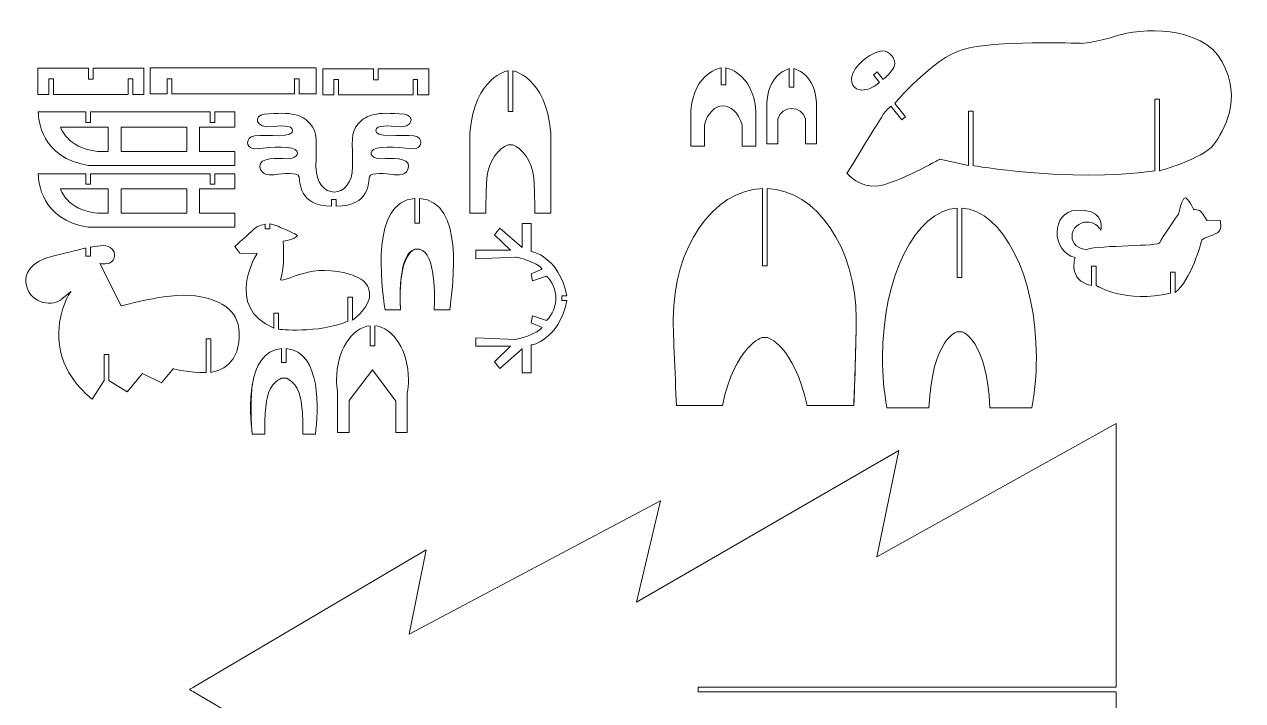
# Model space of a CAD drawing. Header units: centimetres. Extents: x -2.5 to 8.3, y -9.8 to 2.1.
# Drawn here: x -2.48 to 8.25, y -3.89 to 2.06 of the extents above; entities that cross this region are included whole.
import ezdxf

# ---------------------------------------------------------------- set-up
doc = ezdxf.new("R2010")
doc.units = ezdxf.units.CM
doc.header["$MEASUREMENT"] = 0
doc.layers.add('layer 1', color=7, linetype='Continuous')

msp = doc.modelspace()

# ---------------------------------------------------------------- linework, layer by layer
at = {"layer": 'layer 1', "lineweight": 20}
for points, knots in [([(5.8371, 0.81545), (5.8371, 0.81545), (5.8371, 1.29403), (5.8371, 1.29403), (5.8371, 1.29403), (5.8371, 1.29403), (5.87812, 1.29403), (5.87812, 1.29403), (5.87812, 1.29403), (5.87812, 1.29403), (5.87812, 0.81545), (5.87812, 0.81545), (5.87812, 0.81545), (5.87812, 0.81545), (6.68571, 0.66393), (7.47844, 0.76841), (7.47844, 0.76841), (7.47844, 0.76841), (7.47844, 1.39899), (7.47844, 1.39899), (7.47844, 1.39899), (7.47844, 1.39899), (7.51946, 1.39899), (7.51946, 1.39899), (7.51946, 1.39899), (7.51946, 1.39899), (7.51946, 0.76841), (7.51946, 0.76841), (7.51946, 0.76841), (7.51946, 0.76841), (7.90074, 0.87553), (7.99335, 0.99724), (7.99335, 0.99724), (8.08596, 1.11895), (8.25002, 1.39811), (8.0701, 1.72751), (8.0701, 1.72751), (7.89018, 2.05691), (7.3372, 2.0212), (7.14405, 1.9577), (7.14405, 1.9577), (6.9509, 1.8942), (6.8398, 1.88889), (6.81863, 1.89022), (6.81863, 1.89022), (6.79746, 1.89155), (6.06057, 1.91669), (5.79069, 1.83731), (5.79069, 1.83731), (5.52081, 1.75793), (5.18882, 1.36377), (5.18668, 1.36126), (5.18668, 1.36126), (5.18668, 1.36126), (5.28108, 1.24314), (5.28108, 1.24314), (5.28108, 1.24314), (5.28108, 1.24314), (5.24904, 1.21753), (5.24904, 1.21753), (5.24904, 1.21753), (5.24904, 1.21753), (5.15329, 1.33733), (5.15329, 1.33733), (5.15329, 1.33733), (5.15329, 1.33733), (5.10011, 1.28963), (5.08688, 1.26714), (5.08688, 1.26714), (5.07365, 1.24465), (4.76673, 0.74724), (4.76673, 0.74724), (4.76673, 0.74724), (4.76673, 0.74724), (4.88052, 0.60965), (5.04588, 0.63611), (5.04588, 0.63611), (5.21124, 0.66257), (5.58431, 0.87027), (5.58431, 0.87027), (5.58431, 0.87027), (5.58431, 0.87027), (5.8371, 0.81545), (5.8371, 0.81545)], [0, 0, 0, 0, 0.04545455, 0.04545455, 0.04545455, 0.04545455, 0.09090909, 0.09090909, 0.09090909, 0.09090909, 0.13636364, 0.13636364, 0.13636364, 0.13636364, 0.18181818, 0.18181818, 0.18181818, 0.18181818, 0.22727273, 0.22727273, 0.22727273, 0.22727273, 0.27272727, 0.27272727, 0.27272727, 0.27272727, 0.31818182, 0.31818182, 0.31818182, 0.31818182, 0.36363636, 0.36363636, 0.36363636, 0.36363636, 0.40909091, 0.40909091, 0.40909091, 0.40909091, 0.45454545, 0.45454545, 0.45454545, 0.45454545, 0.5, 0.5, 0.5, 0.5, 0.54545455, 0.54545455, 0.54545455, 0.54545455, 0.59090909, 0.59090909, 0.59090909, 0.59090909, 0.63636364, 0.63636364, 0.63636364, 0.63636364, 0.68181818, 0.68181818, 0.68181818, 0.68181818, 0.72727273, 0.72727273, 0.72727273, 0.72727273, 0.77272727, 0.77272727, 0.77272727, 0.77272727, 0.81818182, 0.81818182, 0.81818182, 0.81818182, 0.86363636, 0.86363636, 0.86363636, 0.86363636, 0.90909091, 0.90909091, 0.90909091, 0.90909091, 1, 1, 1, 1]), ([(5.05196, 1.54652), (5.05196, 1.54652), (5.00055, 1.61251), (5.00055, 1.61251), (5.00055, 1.61251), (5.01933, 1.62752), (5.02873, 1.63524), (5.03244, 1.63831), (5.03244, 1.63831), (5.03244, 1.63831), (5.084, 1.57213), (5.084, 1.57213), (5.084, 1.57213), (5.084, 1.57213), (5.14705, 1.623), (5.17791, 1.67647), (5.17791, 1.67647), (5.20877, 1.72994), (5.15861, 1.80931), (5.10239, 1.82144), (5.10239, 1.82144), (5.0057, 1.8423), (4.80906, 1.68673), (4.80693, 1.5789), (4.80693, 1.5789), (4.80511, 1.48676), (4.88079, 1.46866), (4.94253, 1.48409), (4.94253, 1.48409), (5.00427, 1.49952), (5.05196, 1.54652), (5.05196, 1.54652)], [0, 0, 0, 0, 0.11111111, 0.11111111, 0.11111111, 0.11111111, 0.22222222, 0.22222222, 0.22222222, 0.22222222, 0.33333333, 0.33333333, 0.33333333, 0.33333333, 0.44444444, 0.44444444, 0.44444444, 0.44444444, 0.55555556, 0.55555556, 0.55555556, 0.55555556, 0.66666667, 0.66666667, 0.66666667, 0.66666667, 0.77777778, 0.77777778, 0.77777778, 0.77777778, 1, 1, 1, 1]), ([(1.82374, 1.29168), (1.82374, 1.29168), (1.78272, 1.29168), (1.78272, 1.29168), (1.78272, 1.29168), (1.78272, 1.29168), (1.78272, 1.64884), (1.78272, 1.64884), (1.78272, 1.64884), (1.78272, 1.64884), (1.49022, 1.60253), (1.44604, 1.10247), (1.44604, 1.10247), (1.44604, 1.10247), (1.44604, 0.39671), (1.44604, 0.39671), (1.44604, 0.39671), (1.44604, 0.39671), (1.58773, 0.39671), (1.58773, 0.39671), (1.58773, 0.39671), (1.58773, 0.39671), (1.58628, 0.55406), (1.5975, 0.7048), (1.5975, 0.7048), (1.60872, 0.85554), (1.70465, 0.97153), (1.78272, 0.99667), (1.78272, 0.99667), (1.78272, 0.99667), (1.82374, 0.99667), (1.82374, 0.99667), (1.82374, 0.99667), (1.90181, 0.97153), (1.99774, 0.85554), (2.00896, 0.7048), (2.00896, 0.7048), (2.02018, 0.55406), (2.01873, 0.39671), (2.01873, 0.39671), (2.01873, 0.39671), (2.01873, 0.39671), (2.16042, 0.39671), (2.16042, 0.39671), (2.16042, 0.39671), (2.16042, 0.39671), (2.16042, 1.10247), (2.16042, 1.10247), (2.16042, 1.10247), (2.11624, 1.60253), (1.82374, 1.64884), (1.82374, 1.64884), (1.82374, 1.64884), (1.82374, 1.64884), (1.82374, 1.29168), (1.82374, 1.29168)], [0, 0, 0, 0, 0.06666667, 0.06666667, 0.06666667, 0.06666667, 0.13333333, 0.13333333, 0.13333333, 0.13333333, 0.2, 0.2, 0.2, 0.2, 0.26666667, 0.26666667, 0.26666667, 0.26666667, 0.33333333, 0.33333333, 0.33333333, 0.33333333, 0.4, 0.4, 0.4, 0.4, 0.46666667, 0.46666667, 0.46666667, 0.46666667, 0.53333333, 0.53333333, 0.53333333, 0.53333333, 0.6, 0.6, 0.6, 0.6, 0.66666667, 0.66666667, 0.66666667, 0.66666667, 0.73333333, 0.73333333, 0.73333333, 0.73333333, 0.8, 0.8, 0.8, 0.8, 0.86666667, 0.86666667, 0.86666667, 0.86666667, 1, 1, 1, 1]), ([(3.96581, 1.29382), (3.96581, 1.29382), (3.96581, 0.98513), (3.96581, 0.98513), (3.96581, 0.98513), (3.96581, 0.98513), (3.84455, 0.98513), (3.84455, 0.98513), (3.84455, 0.98513), (3.84455, 0.98513), (3.84455, 1.17255), (3.84455, 1.17255), (3.84455, 1.17255), (3.77572, 1.39792), (3.56939, 1.39351), (3.51269, 1.17255), (3.51269, 1.17255), (3.51269, 1.17255), (3.51269, 0.98513), (3.51269, 0.98513), (3.51269, 0.98513), (3.51269, 0.98513), (3.39143, 0.98513), (3.39143, 0.98513), (3.39143, 0.98513), (3.39143, 0.98513), (3.39143, 1.29382), (3.39143, 1.29382), (3.39143, 1.29382), (3.42182, 1.64059), (3.65811, 1.67467), (3.65811, 1.67467), (3.65811, 1.67467), (3.65811, 1.67467), (3.65811, 1.52509), (3.65811, 1.52509), (3.65811, 1.52509), (3.65811, 1.52509), (3.69913, 1.52509), (3.69913, 1.52509), (3.69913, 1.52509), (3.69913, 1.52509), (3.69913, 1.67467), (3.69913, 1.67467), (3.69913, 1.67467), (3.69913, 1.67467), (3.93542, 1.64059), (3.96581, 1.29382)], [0, 0, 0, 0, 0.07692308, 0.07692308, 0.07692308, 0.07692308, 0.15384615, 0.15384615, 0.15384615, 0.15384615, 0.23076923, 0.23076923, 0.23076923, 0.23076923, 0.30769231, 0.30769231, 0.30769231, 0.30769231, 0.38461538, 0.38461538, 0.38461538, 0.38461538, 0.46153846, 0.46153846, 0.46153846, 0.46153846, 0.53846154, 0.53846154, 0.53846154, 0.53846154, 0.61538462, 0.61538462, 0.61538462, 0.61538462, 0.69230769, 0.69230769, 0.69230769, 0.69230769, 0.76923077, 0.76923077, 0.76923077, 0.76923077, 0.84615385, 0.84615385, 0.84615385, 0.84615385, 1, 1, 1, 1]), ([(4.15692, 1.22256), (4.19235, 1.34754), (4.36739, 1.34754), (4.40282, 1.22256), (4.40282, 1.22256), (4.40282, 1.22256), (4.40282, 1.00537), (4.40282, 1.00537), (4.40282, 1.00537), (4.40282, 1.00537), (4.49984, 1.00537), (4.49984, 1.00537), (4.49984, 1.00537), (4.49984, 1.00537), (4.49984, 1.32287), (4.49984, 1.32287), (4.49984, 1.32287), (4.49984, 1.58638), (4.35991, 1.64808), (4.30038, 1.66792), (4.30038, 1.66792), (4.30038, 1.66792), (4.30038, 1.50385), (4.30038, 1.50385), (4.30038, 1.50385), (4.30038, 1.50385), (4.25936, 1.50385), (4.25936, 1.50385), (4.25936, 1.50385), (4.25936, 1.50385), (4.25936, 1.66792), (4.25936, 1.66792), (4.25936, 1.66792), (4.19983, 1.64808), (4.0599, 1.58638), (4.0599, 1.32287), (4.0599, 1.32287), (4.0599, 1.32287), (4.0599, 1.00537), (4.0599, 1.00537), (4.0599, 1.00537), (4.0599, 1.00537), (4.15692, 1.00537), (4.15692, 1.00537), (4.15692, 1.00537), (4.15692, 1.00537), (4.15692, 1.22256), (4.15692, 1.22256)], [0, 0, 0, 0, 0.07692308, 0.07692308, 0.07692308, 0.07692308, 0.15384615, 0.15384615, 0.15384615, 0.15384615, 0.23076923, 0.23076923, 0.23076923, 0.23076923, 0.30769231, 0.30769231, 0.30769231, 0.30769231, 0.38461538, 0.38461538, 0.38461538, 0.38461538, 0.46153846, 0.46153846, 0.46153846, 0.46153846, 0.53846154, 0.53846154, 0.53846154, 0.53846154, 0.61538462, 0.61538462, 0.61538462, 0.61538462, 0.69230769, 0.69230769, 0.69230769, 0.69230769, 0.76923077, 0.76923077, 0.76923077, 0.76923077, 0.84615385, 0.84615385, 0.84615385, 0.84615385, 1, 1, 1, 1]), ([(-2.35242, 1.28044), (-2.35151, 1.22629), (-2.32937, 0.87937), (-1.91248, 0.8166), (-1.91248, 0.8166), (-1.91248, 0.8166), (-0.62204, 0.8166), (-0.62204, 0.8166), (-0.62204, 0.8166), (-0.62204, 0.8166), (-0.62204, 0.93962), (-0.62204, 0.93962), (-0.62204, 0.93962), (-0.62204, 0.93962), (-0.93226, 0.93962), (-0.93226, 0.93962), (-0.93226, 0.93962), (-0.93226, 0.93962), (-0.93226, 1.15394), (-0.93226, 1.15394), (-0.93226, 1.15394), (-0.93226, 1.15394), (-0.62204, 1.15394), (-0.62204, 1.15394), (-0.62204, 1.15394), (-0.62204, 1.15394), (-0.62204, 1.28755), (-0.62204, 1.28755), (-0.62204, 1.28755), (-0.62204, 1.28755), (-0.79795, 1.28755), (-0.79795, 1.28755), (-0.79795, 1.28755), (-0.79795, 1.28755), (-0.79795, 1.19491), (-0.79795, 1.19491), (-0.79795, 1.19491), (-0.79795, 1.19491), (-0.83897, 1.19491), (-0.83897, 1.19491), (-0.83897, 1.19491), (-0.83897, 1.19491), (-0.83897, 1.28755), (-0.83897, 1.28755), (-0.83897, 1.28755), (-0.83897, 1.28755), (-1.89201, 1.28755), (-1.89201, 1.28755), (-1.89201, 1.28755), (-1.89201, 1.28755), (-1.89201, 1.19491), (-1.89201, 1.19491), (-1.89201, 1.19491), (-1.89201, 1.19491), (-1.93303, 1.19491), (-1.93303, 1.19491), (-1.93303, 1.19491), (-1.93303, 1.19491), (-1.93303, 1.28755), (-1.93303, 1.28755), (-1.93303, 1.28755), (-1.93303, 1.28755), (-2.35242, 1.28755), (-2.35242, 1.28755), (-2.35242, 1.28755), (-2.35242, 1.28755), (-2.35242, 1.28044), (-2.35242, 1.28044)], [0, 0, 0, 0, 0.05555556, 0.05555556, 0.05555556, 0.05555556, 0.11111111, 0.11111111, 0.11111111, 0.11111111, 0.16666667, 0.16666667, 0.16666667, 0.16666667, 0.22222222, 0.22222222, 0.22222222, 0.22222222, 0.27777778, 0.27777778, 0.27777778, 0.27777778, 0.33333333, 0.33333333, 0.33333333, 0.33333333, 0.38888889, 0.38888889, 0.38888889, 0.38888889, 0.44444444, 0.44444444, 0.44444444, 0.44444444, 0.5, 0.5, 0.5, 0.5, 0.55555556, 0.55555556, 0.55555556, 0.55555556, 0.61111111, 0.61111111, 0.61111111, 0.61111111, 0.66666667, 0.66666667, 0.66666667, 0.66666667, 0.72222222, 0.72222222, 0.72222222, 0.72222222, 0.77777778, 0.77777778, 0.77777778, 0.77777778, 0.83333333, 0.83333333, 0.83333333, 0.83333333, 0.88888889, 0.88888889, 0.88888889, 0.88888889, 1, 1, 1, 1]), ([(0.22949, 0.51609), (0.22949, 0.51609), (0.27051, 0.51609), (0.27051, 0.51609), (0.27051, 0.51609), (0.27051, 0.51609), (0.27051, 0.45858), (0.27051, 0.45858), (0.27051, 0.45858), (0.5692, 0.4541), (0.55484, 0.67703), (0.56277, 0.71664), (0.56277, 0.71664), (0.57071, 0.75632), (0.72152, 0.74575), (0.76386, 0.73649), (0.76386, 0.73649), (0.8062, 0.72723), (0.90274, 0.72457), (0.90803, 0.8066), (0.90803, 0.8066), (0.91332, 0.88863), (0.74531, 0.8787), (0.67255, 0.87539), (0.67255, 0.87539), (0.59979, 0.87208), (0.54356, 0.9164), (0.59847, 0.95609), (0.59847, 0.95609), (0.65338, 0.99578), (0.88949, 0.96625), (0.95152, 0.96253), (0.95152, 0.96253), (1.01355, 0.95881), (1.04165, 1.03282), (0.98477, 1.06722), (0.98477, 1.06722), (0.92789, 1.10162), (0.65403, 1.04869), (0.62492, 1.1069), (0.62492, 1.1069), (0.59581, 1.16511), (0.69695, 1.16916), (0.78897, 1.1585), (0.78897, 1.1585), (0.96539, 1.13806), (0.95646, 1.25929), (0.87075, 1.26675), (0.87075, 1.26675), (0.61945, 1.28862), (0.54289, 1.26433), (0.46749, 1.18628), (0.46749, 1.18628), (0.39209, 1.10823), (0.41457, 1.01695), (0.41457, 0.80792), (0.41457, 0.80792), (0.41457, 0.50669), (0.09171, 0.50669), (0.09171, 0.80792), (0.09171, 0.80792), (0.09171, 1.01695), (0.11419, 1.10823), (0.03879, 1.18628), (0.03879, 1.18628), (-0.03661, 1.26433), (-0.11317, 1.28862), (-0.36447, 1.26675), (-0.36447, 1.26675), (-0.45018, 1.25929), (-0.45911, 1.13806), (-0.28269, 1.1585), (-0.28269, 1.1585), (-0.19067, 1.16916), (-0.08953, 1.16511), (-0.11864, 1.1069), (-0.11864, 1.1069), (-0.14775, 1.04869), (-0.42161, 1.10162), (-0.47849, 1.06722), (-0.47849, 1.06722), (-0.53537, 1.03282), (-0.50727, 0.95881), (-0.44524, 0.96253), (-0.44524, 0.96253), (-0.38321, 0.96625), (-0.1471, 0.99578), (-0.09219, 0.95609), (-0.09219, 0.95609), (-0.03728, 0.9164), (-0.09351, 0.87208), (-0.16627, 0.87539), (-0.16627, 0.87539), (-0.23903, 0.8787), (-0.40704, 0.88863), (-0.40175, 0.8066), (-0.40175, 0.8066), (-0.39646, 0.72457), (-0.29992, 0.72723), (-0.25758, 0.73649), (-0.25758, 0.73649), (-0.21524, 0.74575), (-0.06443, 0.75632), (-0.05649, 0.71664), (-0.05649, 0.71664), (-0.04862, 0.67731), (-0.06272, 0.45724), (0.22949, 0.45852), (0.22949, 0.45852), (0.22949, 0.45852), (0.22949, 0.51609), (0.22949, 0.51609)], [0, 0, 0, 0, 0.03448276, 0.03448276, 0.03448276, 0.03448276, 0.06896552, 0.06896552, 0.06896552, 0.06896552, 0.10344828, 0.10344828, 0.10344828, 0.10344828, 0.13793103, 0.13793103, 0.13793103, 0.13793103, 0.17241379, 0.17241379, 0.17241379, 0.17241379, 0.20689655, 0.20689655, 0.20689655, 0.20689655, 0.24137931, 0.24137931, 0.24137931, 0.24137931, 0.27586207, 0.27586207, 0.27586207, 0.27586207, 0.31034483, 0.31034483, 0.31034483, 0.31034483, 0.34482759, 0.34482759, 0.34482759, 0.34482759, 0.37931034, 0.37931034, 0.37931034, 0.37931034, 0.4137931, 0.4137931, 0.4137931, 0.4137931, 0.44827586, 0.44827586, 0.44827586, 0.44827586, 0.48275862, 0.48275862, 0.48275862, 0.48275862, 0.51724138, 0.51724138, 0.51724138, 0.51724138, 0.55172414, 0.55172414, 0.55172414, 0.55172414, 0.5862069, 0.5862069, 0.5862069, 0.5862069, 0.62068966, 0.62068966, 0.62068966, 0.62068966, 0.65517241, 0.65517241, 0.65517241, 0.65517241, 0.68965517, 0.68965517, 0.68965517, 0.68965517, 0.72413793, 0.72413793, 0.72413793, 0.72413793, 0.75862069, 0.75862069, 0.75862069, 0.75862069, 0.79310345, 0.79310345, 0.79310345, 0.79310345, 0.82758621, 0.82758621, 0.82758621, 0.82758621, 0.86206897, 0.86206897, 0.86206897, 0.86206897, 0.89655172, 0.89655172, 0.89655172, 0.89655172, 0.93103448, 0.93103448, 0.93103448, 0.93103448, 1, 1, 1, 1]), ([(-1.83045, 0.93962), (-2.10562, 0.96937), (-2.15658, 1.15394), (-2.15658, 1.15394), (-2.15658, 1.15394), (-2.15658, 1.15394), (-1.73689, 1.15394), (-1.73689, 1.15394), (-1.73689, 1.15394), (-1.73689, 1.15394), (-1.73689, 0.93962), (-1.73689, 0.93962), (-1.73689, 0.93962), (-1.73689, 0.93962), (-1.83045, 0.93962), (-1.83045, 0.93962)], [0, 0, 0, 0, 0.2, 0.2, 0.2, 0.2, 0.4, 0.4, 0.4, 0.4, 0.6, 0.6, 0.6, 0.6, 1, 1, 1, 1]), ([(-1.62218, 1.15394), (-1.62218, 1.15394), (-1.04405, 1.15394), (-1.04405, 1.15394), (-1.04405, 1.15394), (-1.04405, 1.15394), (-1.04405, 0.93962), (-1.04405, 0.93962), (-1.04405, 0.93962), (-1.04405, 0.93962), (-1.62218, 0.93962), (-1.62218, 0.93962), (-1.62218, 0.93962), (-1.62218, 0.93962), (-1.62218, 1.15394), (-1.62218, 1.15394)], [0, 0, 0, 0, 0.2, 0.2, 0.2, 0.2, 0.4, 0.4, 0.4, 0.4, 0.6, 0.6, 0.6, 0.6, 1, 1, 1, 1]), ([(-2.35242, 0.73539), (-2.35151, 0.68124), (-2.32937, 0.33432), (-1.91248, 0.27155), (-1.91248, 0.27155), (-1.91248, 0.27155), (-0.62204, 0.27155), (-0.62204, 0.27155), (-0.62204, 0.27155), (-0.62204, 0.27155), (-0.62204, 0.39457), (-0.62204, 0.39457), (-0.62204, 0.39457), (-0.62204, 0.39457), (-0.93226, 0.39457), (-0.93226, 0.39457), (-0.93226, 0.39457), (-0.93226, 0.39457), (-0.93226, 0.60889), (-0.93226, 0.60889), (-0.93226, 0.60889), (-0.93226, 0.60889), (-0.62204, 0.60889), (-0.62204, 0.60889), (-0.62204, 0.60889), (-0.62204, 0.60889), (-0.62204, 0.7425), (-0.62204, 0.7425), (-0.62204, 0.7425), (-0.62204, 0.7425), (-0.79795, 0.7425), (-0.79795, 0.7425), (-0.79795, 0.7425), (-0.79795, 0.7425), (-0.79795, 0.64986), (-0.79795, 0.64986), (-0.79795, 0.64986), (-0.79795, 0.64986), (-0.83897, 0.64986), (-0.83897, 0.64986), (-0.83897, 0.64986), (-0.83897, 0.64986), (-0.83897, 0.7425), (-0.83897, 0.7425), (-0.83897, 0.7425), (-0.83897, 0.7425), (-1.89201, 0.7425), (-1.89201, 0.7425), (-1.89201, 0.7425), (-1.89201, 0.7425), (-1.89201, 0.64986), (-1.89201, 0.64986), (-1.89201, 0.64986), (-1.89201, 0.64986), (-1.93303, 0.64986), (-1.93303, 0.64986), (-1.93303, 0.64986), (-1.93303, 0.64986), (-1.93303, 0.7425), (-1.93303, 0.7425), (-1.93303, 0.7425), (-1.93303, 0.7425), (-2.35242, 0.7425), (-2.35242, 0.7425), (-2.35242, 0.7425), (-2.35242, 0.7425), (-2.35242, 0.73539), (-2.35242, 0.73539)], [0, 0, 0, 0, 0.05555556, 0.05555556, 0.05555556, 0.05555556, 0.11111111, 0.11111111, 0.11111111, 0.11111111, 0.16666667, 0.16666667, 0.16666667, 0.16666667, 0.22222222, 0.22222222, 0.22222222, 0.22222222, 0.27777778, 0.27777778, 0.27777778, 0.27777778, 0.33333333, 0.33333333, 0.33333333, 0.33333333, 0.38888889, 0.38888889, 0.38888889, 0.38888889, 0.44444444, 0.44444444, 0.44444444, 0.44444444, 0.5, 0.5, 0.5, 0.5, 0.55555556, 0.55555556, 0.55555556, 0.55555556, 0.61111111, 0.61111111, 0.61111111, 0.61111111, 0.66666667, 0.66666667, 0.66666667, 0.66666667, 0.72222222, 0.72222222, 0.72222222, 0.72222222, 0.77777778, 0.77777778, 0.77777778, 0.77777778, 0.83333333, 0.83333333, 0.83333333, 0.83333333, 0.88888889, 0.88888889, 0.88888889, 0.88888889, 1, 1, 1, 1]), ([(-1.83045, 0.39457), (-2.10562, 0.42432), (-2.15658, 0.60889), (-2.15658, 0.60889), (-2.15658, 0.60889), (-2.15658, 0.60889), (-1.73689, 0.60889), (-1.73689, 0.60889), (-1.73689, 0.60889), (-1.73689, 0.60889), (-1.73689, 0.39457), (-1.73689, 0.39457), (-1.73689, 0.39457), (-1.73689, 0.39457), (-1.83045, 0.39457), (-1.83045, 0.39457)], [0, 0, 0, 0, 0.2, 0.2, 0.2, 0.2, 0.4, 0.4, 0.4, 0.4, 0.6, 0.6, 0.6, 0.6, 1, 1, 1, 1]), ([(-1.62218, 0.60889), (-1.62218, 0.60889), (-1.04405, 0.60889), (-1.04405, 0.60889), (-1.04405, 0.60889), (-1.04405, 0.60889), (-1.04405, 0.39457), (-1.04405, 0.39457), (-1.04405, 0.39457), (-1.04405, 0.39457), (-1.62218, 0.39457), (-1.62218, 0.39457), (-1.62218, 0.39457), (-1.62218, 0.39457), (-1.62218, 0.60889), (-1.62218, 0.60889)], [0, 0, 0, 0, 0.2, 0.2, 0.2, 0.2, 0.4, 0.4, 0.4, 0.4, 0.6, 0.6, 0.6, 0.6, 1, 1, 1, 1]), ([(4.64574, -1.29688), (4.64574, -1.29688), (4.82604, -1.29688), (4.82604, -1.29688), (4.82604, -1.29688), (4.83745, -1.09363), (4.84497, -0.73522), (4.84761, -0.59424), (4.84761, -0.59424), (4.84831, -0.55697), (4.84867, -0.5349), (4.84867, -0.5349), (4.84867, -0.5349), (4.84867, 0.08951), (4.49899, 0.59752), (4.06352, 0.61303), (4.06352, 0.61303), (4.06352, 0.61303), (4.06352, -0.06628), (4.06352, -0.06628), (4.06352, -0.06628), (4.06352, -0.06628), (4.0225, -0.06628), (4.0225, -0.06628), (4.0225, -0.06628), (4.0225, -0.06628), (4.0225, 0.61303), (4.0225, 0.61303), (4.0225, 0.61303), (3.58703, 0.59752), (3.23735, 0.08951), (3.23735, -0.5349), (3.23735, -0.5349), (3.2333, -0.57047), (3.25568, -1.03299), (3.26499, -1.29688), (3.26499, -1.29688), (3.26499, -1.29688), (3.44028, -1.29688), (3.44028, -1.29688), (3.44028, -1.29688), (3.44028, -1.29688), (3.6698, -1.29688), (3.6698, -1.29688), (3.6698, -1.29688), (3.78622, -0.75975), (4.0225, -0.69686), (4.0225, -0.69686), (4.0225, -0.69686), (4.0225, -0.69686), (4.06352, -0.69686), (4.06352, -0.69686), (4.06352, -0.69686), (4.06352, -0.69686), (4.2998, -0.75975), (4.41622, -1.29688), (4.41622, -1.29688), (4.41622, -1.29688), (4.64574, -1.29688), (4.64574, -1.29688)], [0, 0, 0, 0, 0.0625, 0.0625, 0.0625, 0.0625, 0.125, 0.125, 0.125, 0.125, 0.1875, 0.1875, 0.1875, 0.1875, 0.25, 0.25, 0.25, 0.25, 0.3125, 0.3125, 0.3125, 0.3125, 0.375, 0.375, 0.375, 0.375, 0.4375, 0.4375, 0.4375, 0.4375, 0.5, 0.5, 0.5, 0.5, 0.5625, 0.5625, 0.5625, 0.5625, 0.625, 0.625, 0.625, 0.625, 0.6875, 0.6875, 0.6875, 0.6875, 0.75, 0.75, 0.75, 0.75, 0.8125, 0.8125, 0.8125, 0.8125, 0.875, 0.875, 0.875, 0.875, 1, 1, 1, 1]), ([(1.00482, 0.07791), (1.1479, 0.05216), (1.13885, -0.35444), (1.133, -0.45582), (1.133, -0.45582), (1.133, -0.45582), (1.26913, -0.45586), (1.26913, -0.45586), (1.26913, -0.45586), (1.29989, -0.21451), (1.4008, 0.49583), (1.0045, 0.52635), (1.0045, 0.52635), (1.0045, 0.52635), (1.0045, 0.3081), (1.0045, 0.3081), (1.0045, 0.3081), (1.0045, 0.3081), (0.9638, 0.3081), (0.9638, 0.3081), (0.9638, 0.3081), (0.9638, 0.3081), (0.9638, 0.52632), (0.9638, 0.52632), (0.9638, 0.52632), (0.56764, 0.49534), (0.67011, -0.22171), (0.69995, -0.45588), (0.69995, -0.45588), (0.69995, -0.45588), (0.83608, -0.45584), (0.83608, -0.45584), (0.83608, -0.45584), (0.83056, -0.36012), (0.81861, 0.05176), (0.9638, 0.07791), (0.9638, 0.07791), (0.9638, 0.07791), (1.00482, 0.07791), (1.00482, 0.07791)], [0, 0, 0, 0, 0.09090909, 0.09090909, 0.09090909, 0.09090909, 0.18181818, 0.18181818, 0.18181818, 0.18181818, 0.27272727, 0.27272727, 0.27272727, 0.27272727, 0.36363636, 0.36363636, 0.36363636, 0.36363636, 0.45454545, 0.45454545, 0.45454545, 0.45454545, 0.54545455, 0.54545455, 0.54545455, 0.54545455, 0.63636364, 0.63636364, 0.63636364, 0.63636364, 0.72727273, 0.72727273, 0.72727273, 0.72727273, 0.81818182, 0.81818182, 0.81818182, 0.81818182, 1, 1, 1, 1]), ([(5.73635, 0.44071), (5.37175, 0.41964), (5.07952, -0.16135), (5.07952, -0.875), (5.07952, -0.875), (5.07952, -1.02966), (5.09324, -1.17808), (5.11845, -1.31593), (5.11845, -1.31593), (5.11845, -1.31593), (5.48891, -1.31593), (5.48891, -1.31593), (5.48891, -1.31593), (5.51538, -0.70522), (5.73635, -0.64732), (5.73635, -0.64732), (5.73635, -0.64732), (5.73635, -0.64732), (5.77737, -0.64732), (5.77737, -0.64732), (5.77737, -0.64732), (5.77737, -0.64732), (5.99834, -0.70522), (6.02481, -1.31593), (6.02481, -1.31593), (6.02481, -1.31593), (6.39527, -1.31593), (6.39527, -1.31593), (6.39527, -1.31593), (6.42048, -1.17808), (6.4342, -1.02966), (6.4342, -0.875), (6.4342, -0.875), (6.4342, -0.16135), (6.14197, 0.41964), (5.77737, 0.44071), (5.77737, 0.44071), (5.77737, 0.44071), (5.77737, -0.16874), (5.77737, -0.16874), (5.77737, -0.16874), (5.77737, -0.16874), (5.73635, -0.16874), (5.73635, -0.16874), (5.73635, -0.16874), (5.73635, -0.16874), (5.73635, 0.44071), (5.73635, 0.44071)], [0, 0, 0, 0, 0.07692308, 0.07692308, 0.07692308, 0.07692308, 0.15384615, 0.15384615, 0.15384615, 0.15384615, 0.23076923, 0.23076923, 0.23076923, 0.23076923, 0.30769231, 0.30769231, 0.30769231, 0.30769231, 0.38461538, 0.38461538, 0.38461538, 0.38461538, 0.46153846, 0.46153846, 0.46153846, 0.46153846, 0.53846154, 0.53846154, 0.53846154, 0.53846154, 0.61538462, 0.61538462, 0.61538462, 0.61538462, 0.69230769, 0.69230769, 0.69230769, 0.69230769, 0.76923077, 0.76923077, 0.76923077, 0.76923077, 0.84615385, 0.84615385, 0.84615385, 0.84615385, 1, 1, 1, 1]), ([(6.95975, -0.24083), (6.95975, -0.24083), (7.22368, -0.40195), (7.61445, -0.30716), (7.61445, -0.30716), (7.61445, -0.30716), (7.61445, -0.12166), (7.61445, -0.12166), (7.61445, -0.12166), (7.61445, -0.12166), (7.65547, -0.12166), (7.65547, -0.12166), (7.65547, -0.12166), (7.65547, -0.12166), (7.65547, -0.30108), (7.65547, -0.30108), (7.65547, -0.30108), (7.79658, -0.19966), (7.88733, 0.14543), (7.89174, 0.16087), (7.89174, 0.16087), (7.89615, 0.17631), (8.01411, 0.20607), (8.04167, 0.23363), (8.04167, 0.23363), (8.06923, 0.26119), (8.05215, 0.33343), (8.05215, 0.33343), (8.05215, 0.33343), (8.05215, 0.33343), (7.93749, 0.33233), (7.93749, 0.33233), (7.93749, 0.33233), (7.93749, 0.33233), (7.89229, 0.39627), (7.88292, 0.4106), (7.88292, 0.4106), (7.87355, 0.42493), (7.82008, 0.42769), (7.82008, 0.42769), (7.82008, 0.42769), (7.82008, 0.42769), (7.76882, 0.53242), (7.74291, 0.53187), (7.74291, 0.53187), (7.717, 0.53132), (7.68447, 0.38579), (7.68447, 0.38579), (7.68447, 0.38579), (7.68447, 0.38579), (7.52684, 0.16965), (7.52243, 0.13659), (7.52243, 0.13659), (7.51802, 0.10353), (6.99797, 0.11527), (6.87891, 0.07779), (6.87891, 0.07779), (6.80554, 0.07779), (6.74796, 0.12415), (6.74796, 0.1931), (6.74796, 0.1931), (6.74796, 0.26205), (6.80744, 0.31795), (6.88081, 0.31795), (6.88081, 0.31795), (6.93484, 0.31795), (6.98134, 0.28762), (7.0021, 0.24411), (7.0021, 0.24411), (7.0155, 0.30389), (7.00867, 0.43316), (6.78598, 0.42214), (6.78598, 0.42214), (6.56329, 0.41112), (6.56104, 0.0561), (6.77491, 0.00539), (6.77491, 0.00539), (6.77491, 0.00539), (6.70755, -0.1982), (6.91873, -0.24083), (6.91873, -0.24083), (6.91873, -0.24083), (6.91873, -0.07023), (6.91873, -0.07023), (6.91873, -0.07023), (6.91873, -0.07023), (6.95975, -0.07023), (6.95975, -0.07023), (6.95975, -0.07023), (6.95975, -0.07023), (6.95975, -0.24083), (6.95975, -0.24083)], [0, 0, 0, 0, 0.04166667, 0.04166667, 0.04166667, 0.04166667, 0.08333333, 0.08333333, 0.08333333, 0.08333333, 0.125, 0.125, 0.125, 0.125, 0.16666667, 0.16666667, 0.16666667, 0.16666667, 0.20833333, 0.20833333, 0.20833333, 0.20833333, 0.25, 0.25, 0.25, 0.25, 0.29166667, 0.29166667, 0.29166667, 0.29166667, 0.33333333, 0.33333333, 0.33333333, 0.33333333, 0.375, 0.375, 0.375, 0.375, 0.41666667, 0.41666667, 0.41666667, 0.41666667, 0.45833333, 0.45833333, 0.45833333, 0.45833333, 0.5, 0.5, 0.5, 0.5, 0.54166667, 0.54166667, 0.54166667, 0.54166667, 0.58333333, 0.58333333, 0.58333333, 0.58333333, 0.625, 0.625, 0.625, 0.625, 0.66666667, 0.66666667, 0.66666667, 0.66666667, 0.70833333, 0.70833333, 0.70833333, 0.70833333, 0.75, 0.75, 0.75, 0.75, 0.79166667, 0.79166667, 0.79166667, 0.79166667, 0.83333333, 0.83333333, 0.83333333, 0.83333333, 0.875, 0.875, 0.875, 0.875, 0.91666667, 0.91666667, 0.91666667, 0.91666667, 1, 1, 1, 1]), ([(-0.23689, -0.62524), (-0.23689, -0.62524), (0.10241, -0.66576), (0.37297, -0.55463), (0.37297, -0.55463), (0.37297, -0.55463), (0.37297, -0.34337), (0.37297, -0.34337), (0.37297, -0.34337), (0.37297, -0.34337), (0.41399, -0.34337), (0.41399, -0.34337), (0.41399, -0.34337), (0.41399, -0.34337), (0.41399, -0.5444), (0.41399, -0.5444), (0.41399, -0.5444), (0.437, -0.53024), (0.57641, -0.41902), (0.56447, -0.30733), (0.56447, -0.30733), (0.55857, -0.25209), (0.53357, -0.19128), (0.4136, -0.15013), (0.4136, -0.15013), (0.05113, -0.02577), (-0.16319, -0.2176), (-0.22141, -0.18982), (-0.22141, -0.18982), (-0.17908, -0.08663), (-0.19695, 0.14986), (-0.19695, 0.14986), (-0.19695, 0.14986), (-0.19695, 0.14986), (-0.09243, 0.16541), (-0.06995, 0.19881), (-0.06995, 0.19881), (-0.08285, 0.21149), (-0.18703, 0.26098), (-0.21647, 0.26628), (-0.21647, 0.26628), (-0.23732, 0.28668), (-0.31337, 0.302), (-0.31337, 0.302), (-0.31337, 0.302), (-0.31337, 0.302), (-0.31337, 0.25775), (-0.31337, 0.25775), (-0.31337, 0.25775), (-0.31337, 0.25775), (-0.35439, 0.25775), (-0.35439, 0.25775), (-0.35439, 0.25775), (-0.35439, 0.25775), (-0.35439, 0.29876), (-0.35439, 0.29876), (-0.35439, 0.29876), (-0.35439, 0.29876), (-0.41592, 0.29281), (-0.45626, 0.25378), (-0.45626, 0.25378), (-0.4966, 0.21475), (-0.62165, 0.10229), (-0.62165, 0.10229), (-0.62165, 0.10229), (-0.62165, 0.10229), (-0.57931, 0.04342), (-0.57931, 0.04342), (-0.57931, 0.04342), (-0.57931, 0.04342), (-0.42651, 0.04143), (-0.42651, 0.04143), (-0.42651, 0.04143), (-0.42651, 0.04143), (-0.72242, -0.42799), (-0.27791, -0.61584), (-0.27791, -0.61584), (-0.27791, -0.61584), (-0.27791, -0.48254), (-0.27791, -0.48254), (-0.27791, -0.48254), (-0.27791, -0.48254), (-0.23689, -0.48254), (-0.23689, -0.48254), (-0.23689, -0.48254), (-0.23689, -0.48254), (-0.23689, -0.62524), (-0.23689, -0.62524)], [0, 0, 0, 0, 0.04347826, 0.04347826, 0.04347826, 0.04347826, 0.08695652, 0.08695652, 0.08695652, 0.08695652, 0.13043478, 0.13043478, 0.13043478, 0.13043478, 0.17391304, 0.17391304, 0.17391304, 0.17391304, 0.2173913, 0.2173913, 0.2173913, 0.2173913, 0.26086957, 0.26086957, 0.26086957, 0.26086957, 0.30434783, 0.30434783, 0.30434783, 0.30434783, 0.34782609, 0.34782609, 0.34782609, 0.34782609, 0.39130435, 0.39130435, 0.39130435, 0.39130435, 0.43478261, 0.43478261, 0.43478261, 0.43478261, 0.47826087, 0.47826087, 0.47826087, 0.47826087, 0.52173913, 0.52173913, 0.52173913, 0.52173913, 0.56521739, 0.56521739, 0.56521739, 0.56521739, 0.60869565, 0.60869565, 0.60869565, 0.60869565, 0.65217391, 0.65217391, 0.65217391, 0.65217391, 0.69565217, 0.69565217, 0.69565217, 0.69565217, 0.73913043, 0.73913043, 0.73913043, 0.73913043, 0.7826087, 0.7826087, 0.7826087, 0.7826087, 0.82608696, 0.82608696, 0.82608696, 0.82608696, 0.86956522, 0.86956522, 0.86956522, 0.86956522, 0.91304348, 0.91304348, 0.91304348, 0.91304348, 1, 1, 1, 1]), ([(2.12167, -0.15808), (2.23175, -0.26246), (2.23228, -0.44277), (2.12167, -0.54698), (2.12167, -0.54698), (2.12167, -0.54698), (1.99864, -0.50597), (1.99864, -0.50597), (1.99864, -0.50597), (1.99864, -0.50597), (1.98673, -0.56815), (1.98673, -0.56815), (1.98673, -0.56815), (1.98673, -0.56815), (2.08331, -0.60916), (2.08331, -0.60916), (2.08331, -0.60916), (2.04495, -0.67134), (1.85245, -0.71501), (1.85245, -0.71501), (1.85245, -0.71501), (1.85245, -0.71501), (1.50054, -0.70046), (1.50054, -0.70046), (1.50054, -0.70046), (1.50054, -0.70046), (1.50054, -0.77454), (1.50054, -0.77454), (1.50054, -0.77454), (1.50054, -0.77454), (1.80483, -0.77454), (1.80483, -0.77454), (1.80483, -0.77454), (1.80483, -0.77454), (1.66327, -0.91146), (1.66327, -0.91146), (1.66327, -0.91146), (1.66327, -0.91146), (1.70957, -0.97034), (1.70957, -0.97034), (1.70957, -0.97034), (1.70957, -0.97034), (1.90801, -0.79835), (1.90801, -0.79835), (1.90801, -0.79835), (1.90801, -0.79835), (1.90801, -1.01002), (1.90801, -1.01002), (1.90801, -1.01002), (1.90801, -1.01002), (1.98738, -1.01002), (1.98738, -1.01002), (1.98738, -1.01002), (1.98738, -1.01002), (1.98738, -0.76396), (1.98738, -0.76396), (1.98738, -0.76396), (1.98738, -0.76396), (2.22878, -0.72565), (2.30157, -0.37304), (2.30157, -0.37304), (2.30157, -0.37304), (2.25525, -0.37304), (2.25525, -0.37304), (2.25525, -0.37304), (2.25525, -0.37304), (2.25525, -0.33202), (2.25525, -0.33202), (2.25525, -0.33202), (2.25525, -0.33202), (2.30157, -0.33202), (2.30157, -0.33202), (2.30157, -0.33202), (2.22878, 0.02059), (1.98738, 0.0589), (1.98738, 0.0589), (1.98738, 0.0589), (1.98738, 0.0589), (1.98738, 0.30496), (1.98738, 0.30496), (1.98738, 0.30496), (1.98738, 0.30496), (1.90801, 0.30496), (1.90801, 0.30496), (1.90801, 0.30496), (1.90801, 0.30496), (1.90801, 0.09329), (1.90801, 0.09329), (1.90801, 0.09329), (1.90801, 0.09329), (1.70957, 0.26528), (1.70957, 0.26528), (1.70957, 0.26528), (1.70957, 0.26528), (1.66327, 0.2064), (1.66327, 0.2064), (1.66327, 0.2064), (1.66327, 0.2064), (1.80483, 0.06948), (1.80483, 0.06948), (1.80483, 0.06948), (1.80483, 0.06948), (1.50054, 0.06948), (1.50054, 0.06948), (1.50054, 0.06948), (1.50054, 0.06948), (1.50054, -0.0046), (1.50054, -0.0046), (1.50054, -0.0046), (1.50054, -0.0046), (1.85245, 0.00995), (1.85245, 0.00995), (1.85245, 0.00995), (1.85245, 0.00995), (2.04495, -0.03372), (2.08331, -0.0959), (2.08331, -0.0959), (2.08331, -0.0959), (1.98673, -0.13691), (1.98673, -0.13691), (1.98673, -0.13691), (1.98673, -0.13691), (1.99864, -0.19909), (1.99864, -0.19909), (1.99864, -0.19909), (1.99864, -0.19909), (2.12167, -0.15808), (2.12167, -0.15808)], [0, 0, 0, 0, 0.03030303, 0.03030303, 0.03030303, 0.03030303, 0.06060606, 0.06060606, 0.06060606, 0.06060606, 0.09090909, 0.09090909, 0.09090909, 0.09090909, 0.12121212, 0.12121212, 0.12121212, 0.12121212, 0.15151515, 0.15151515, 0.15151515, 0.15151515, 0.18181818, 0.18181818, 0.18181818, 0.18181818, 0.21212121, 0.21212121, 0.21212121, 0.21212121, 0.24242424, 0.24242424, 0.24242424, 0.24242424, 0.27272727, 0.27272727, 0.27272727, 0.27272727, 0.3030303, 0.3030303, 0.3030303, 0.3030303, 0.33333333, 0.33333333, 0.33333333, 0.33333333, 0.36363636, 0.36363636, 0.36363636, 0.36363636, 0.39393939, 0.39393939, 0.39393939, 0.39393939, 0.42424242, 0.42424242, 0.42424242, 0.42424242, 0.45454545, 0.45454545, 0.45454545, 0.45454545, 0.48484848, 0.48484848, 0.48484848, 0.48484848, 0.51515152, 0.51515152, 0.51515152, 0.51515152, 0.54545455, 0.54545455, 0.54545455, 0.54545455, 0.57575758, 0.57575758, 0.57575758, 0.57575758, 0.60606061, 0.60606061, 0.60606061, 0.60606061, 0.63636364, 0.63636364, 0.63636364, 0.63636364, 0.66666667, 0.66666667, 0.66666667, 0.66666667, 0.6969697, 0.6969697, 0.6969697, 0.6969697, 0.72727273, 0.72727273, 0.72727273, 0.72727273, 0.75757576, 0.75757576, 0.75757576, 0.75757576, 0.78787879, 0.78787879, 0.78787879, 0.78787879, 0.81818182, 0.81818182, 0.81818182, 0.81818182, 0.84848485, 0.84848485, 0.84848485, 0.84848485, 0.87878788, 0.87878788, 0.87878788, 0.87878788, 0.90909091, 0.90909091, 0.90909091, 0.90909091, 0.93939394, 0.93939394, 0.93939394, 0.93939394, 1, 1, 1, 1]), ([(-1.73747, 0.10331), (-1.78509, 0.12315), (-1.89357, 0.09471), (-1.89357, 0.09471), (-1.89357, 0.09471), (-1.89357, 0.09471), (-1.89357, 0.01776), (-1.89357, 0.01776), (-1.89357, 0.01776), (-1.89357, 0.01776), (-1.93459, 0.01776), (-1.93459, 0.01776), (-1.93459, 0.01776), (-1.93459, 0.01776), (-1.93459, 0.08922), (-1.93459, 0.08922), (-1.93459, 0.08922), (-1.93459, 0.08922), (-2.12844, 0.04028), (-2.17871, 0.02969), (-2.17871, 0.02969), (-2.22898, 0.0191), (-2.47504, -0.03249), (-2.46181, -0.20976), (-2.46181, -0.20976), (-2.44858, -0.38703), (-2.24049, -0.43499), (-2.15754, -0.36851), (-2.15754, -0.36851), (-2.07459, -0.30203), (-2.06494, -0.29311), (-2.06494, -0.29311), (-2.06494, -0.29311), (-2.06494, -0.29311), (-2.19988, -0.47034), (-2.1668, -0.7614), (-2.1668, -0.7614), (-2.13372, -1.05246), (-1.8784, -1.24028), (-1.8784, -1.24028), (-1.8784, -1.24028), (-1.8784, -1.24028), (-1.77191, -1.0763), (-1.77191, -1.0763), (-1.77191, -1.0763), (-1.77191, -1.0763), (-1.77191, -0.84611), (-1.77191, -0.84611), (-1.77191, -0.84611), (-1.77191, -0.84611), (-1.73089, -0.84611), (-1.73089, -0.84611), (-1.73089, -0.84611), (-1.73089, -0.84611), (-1.73089, -1.0763), (-1.73089, -1.0763), (-1.73089, -1.0763), (-1.73089, -1.0763), (-1.56948, -1.17603), (-1.56948, -1.17603), (-1.56948, -1.17603), (-1.56948, -1.17603), (-1.43454, -1.01331), (-1.43454, -1.01331), (-1.43454, -1.01331), (-1.43454, -1.01331), (-1.26917, -1.09534), (-1.26917, -1.09534), (-1.26917, -1.09534), (-1.26917, -1.09534), (-1.16466, -0.9723), (-1.16466, -0.9723), (-1.16466, -0.9723), (-1.16466, -0.9723), (-1.02037, -1.01074), (-0.87498, -1.00486), (-0.87498, -1.00486), (-0.87498, -1.00486), (-0.87498, -0.70985), (-0.87498, -0.70985), (-0.87498, -0.70985), (-0.87498, -0.70985), (-0.83396, -0.70985), (-0.83396, -0.70985), (-0.83396, -0.70985), (-0.83396, -0.70985), (-0.83396, -1.00486), (-0.83396, -1.00486), (-0.83396, -1.00486), (-0.83396, -1.00486), (-0.61326, -0.98444), (-0.5868, -0.74102), (-0.5868, -0.74102), (-0.56034, -0.4976), (-0.68077, -0.39176), (-0.92154, -0.33885), (-0.92154, -0.33885), (-1.16231, -0.28594), (-1.62371, -0.42059), (-1.62371, -0.42059), (-1.62371, -0.42059), (-1.62371, -0.42059), (-1.81156, -0.0462), (-1.81156, -0.0462), (-1.81156, -0.0462), (-1.81156, -0.0462), (-1.72623, -0.06603), (-1.69382, -0.0184), (-1.69382, -0.0184), (-1.66141, 0.02923), (-1.68985, 0.08347), (-1.73747, 0.10331)], [0, 0, 0, 0, 0.03448276, 0.03448276, 0.03448276, 0.03448276, 0.06896552, 0.06896552, 0.06896552, 0.06896552, 0.10344828, 0.10344828, 0.10344828, 0.10344828, 0.13793103, 0.13793103, 0.13793103, 0.13793103, 0.17241379, 0.17241379, 0.17241379, 0.17241379, 0.20689655, 0.20689655, 0.20689655, 0.20689655, 0.24137931, 0.24137931, 0.24137931, 0.24137931, 0.27586207, 0.27586207, 0.27586207, 0.27586207, 0.31034483, 0.31034483, 0.31034483, 0.31034483, 0.34482759, 0.34482759, 0.34482759, 0.34482759, 0.37931034, 0.37931034, 0.37931034, 0.37931034, 0.4137931, 0.4137931, 0.4137931, 0.4137931, 0.44827586, 0.44827586, 0.44827586, 0.44827586, 0.48275862, 0.48275862, 0.48275862, 0.48275862, 0.51724138, 0.51724138, 0.51724138, 0.51724138, 0.55172414, 0.55172414, 0.55172414, 0.55172414, 0.5862069, 0.5862069, 0.5862069, 0.5862069, 0.62068966, 0.62068966, 0.62068966, 0.62068966, 0.65517241, 0.65517241, 0.65517241, 0.65517241, 0.68965517, 0.68965517, 0.68965517, 0.68965517, 0.72413793, 0.72413793, 0.72413793, 0.72413793, 0.75862069, 0.75862069, 0.75862069, 0.75862069, 0.79310345, 0.79310345, 0.79310345, 0.79310345, 0.82758621, 0.82758621, 0.82758621, 0.82758621, 0.86206897, 0.86206897, 0.86206897, 0.86206897, 0.89655172, 0.89655172, 0.89655172, 0.89655172, 0.93103448, 0.93103448, 0.93103448, 0.93103448, 1, 1, 1, 1]), ([(0.3833, -1.25075), (0.3833, -1.25075), (0.58988, -0.98206), (0.58988, -0.98206), (0.58988, -0.98206), (0.58988, -0.98206), (0.79473, -1.25737), (0.79473, -1.25737), (0.79473, -1.25737), (0.79473, -1.25737), (0.79473, -1.43229), (0.79473, -1.43229), (0.79473, -1.43229), (0.79473, -1.43229), (0.79473, -1.53385), (0.79473, -1.53385), (0.79473, -1.53385), (0.79473, -1.53385), (0.89639, -1.53385), (0.89639, -1.53385), (0.89639, -1.53385), (0.89639, -1.53385), (0.89639, -1.18685), (0.89639, -1.18685), (0.89639, -1.18685), (0.9027, -1.14931), (0.90606, -1.10999), (0.90606, -1.0695), (0.90606, -1.0695), (0.90606, -0.81685), (0.77545, -0.61015), (0.61039, -0.59424), (0.61039, -0.59424), (0.61039, -0.59424), (0.61039, -0.76999), (0.61039, -0.76999), (0.61039, -0.76999), (0.61039, -0.76999), (0.56937, -0.76999), (0.56937, -0.76999), (0.56937, -0.76999), (0.56937, -0.76999), (0.56937, -0.59424), (0.56937, -0.59424), (0.56937, -0.59424), (0.40431, -0.61015), (0.2737, -0.81685), (0.2737, -1.0695), (0.2737, -1.0695), (0.2737, -1.10612), (0.27644, -1.14178), (0.28164, -1.17603), (0.28164, -1.17603), (0.28164, -1.17603), (0.28164, -1.53385), (0.28164, -1.53385), (0.28164, -1.53385), (0.28164, -1.53385), (0.3833, -1.53385), (0.3833, -1.53385), (0.3833, -1.53385), (0.3833, -1.53385), (0.3833, -1.43005), (0.3833, -1.43005), (0.3833, -1.43005), (0.3833, -1.43005), (0.3833, -1.25075), (0.3833, -1.25075)], [0, 0, 0, 0, 0.05555556, 0.05555556, 0.05555556, 0.05555556, 0.11111111, 0.11111111, 0.11111111, 0.11111111, 0.16666667, 0.16666667, 0.16666667, 0.16666667, 0.22222222, 0.22222222, 0.22222222, 0.22222222, 0.27777778, 0.27777778, 0.27777778, 0.27777778, 0.33333333, 0.33333333, 0.33333333, 0.33333333, 0.38888889, 0.38888889, 0.38888889, 0.38888889, 0.44444444, 0.44444444, 0.44444444, 0.44444444, 0.5, 0.5, 0.5, 0.5, 0.55555556, 0.55555556, 0.55555556, 0.55555556, 0.61111111, 0.61111111, 0.61111111, 0.61111111, 0.66666667, 0.66666667, 0.66666667, 0.66666667, 0.72222222, 0.72222222, 0.72222222, 0.72222222, 0.77777778, 0.77777778, 0.77777778, 0.77777778, 0.83333333, 0.83333333, 0.83333333, 0.83333333, 0.88888889, 0.88888889, 0.88888889, 0.88888889, 1, 1, 1, 1]), ([(-0.21121, -0.91635), (-0.21121, -0.91635), (-0.21121, -0.79516), (-0.21121, -0.79516), (-0.21121, -0.79516), (-0.52764, -0.82419), (-0.49275, -1.34448), (-0.46899, -1.54693), (-0.46899, -1.54693), (-0.46899, -1.54693), (-0.35791, -1.54768), (-0.35791, -1.54768), (-0.35791, -1.54768), (-0.35791, -1.54768), (-0.35973, -1.4996), (-0.35757, -1.43338), (-0.35757, -1.43338), (-0.35563, -1.37409), (-0.3505, -1.30028), (-0.33801, -1.23341), (-0.33801, -1.23341), (-0.31156, -1.09185), (-0.21121, -1.05508), (-0.21121, -1.05508), (-0.21121, -1.05508), (-0.21121, -1.05508), (-0.17019, -1.05508), (-0.17019, -1.05508), (-0.17019, -1.05508), (-0.17019, -1.05508), (-0.06984, -1.09185), (-0.04339, -1.23341), (-0.04339, -1.23341), (-0.03089, -1.3003), (-0.0259, -1.37424), (-0.02411, -1.43364), (-0.02411, -1.43364), (-0.02212, -1.49994), (-0.02411, -1.54811), (-0.02411, -1.54811), (-0.02411, -1.54811), (-0.02411, -1.54811), (0.08731, -1.54841), (0.08731, -1.54841), (0.08731, -1.54841), (0.11095, -1.34701), (0.14738, -0.82431), (-0.17019, -0.79516), (-0.17019, -0.79516), (-0.17019, -0.79516), (-0.17019, -0.91635), (-0.17019, -0.91635), (-0.17019, -0.91635), (-0.17019, -0.91635), (-0.21121, -0.91635), (-0.21121, -0.91635)], [0, 0, 0, 0, 0.06666667, 0.06666667, 0.06666667, 0.06666667, 0.13333333, 0.13333333, 0.13333333, 0.13333333, 0.2, 0.2, 0.2, 0.2, 0.26666667, 0.26666667, 0.26666667, 0.26666667, 0.33333333, 0.33333333, 0.33333333, 0.33333333, 0.4, 0.4, 0.4, 0.4, 0.46666667, 0.46666667, 0.46666667, 0.46666667, 0.53333333, 0.53333333, 0.53333333, 0.53333333, 0.6, 0.6, 0.6, 0.6, 0.66666667, 0.66666667, 0.66666667, 0.66666667, 0.73333333, 0.73333333, 0.73333333, 0.73333333, 0.8, 0.8, 0.8, 0.8, 0.86666667, 0.86666667, 0.86666667, 0.86666667, 1, 1, 1, 1]), ([(-0.98478, -3.81456), (-0.98478, -3.81456), (1.06132, -5.0215), (1.06132, -5.0215), (1.06132, -5.0215), (1.06132, -5.0215), (0.91139, -4.28066), (0.91139, -4.28066), (0.91139, -4.28066), (0.91139, -4.28066), (3.12508, -5.45364), (3.12508, -5.45364), (3.12508, -5.45364), (3.12508, -5.45364), (2.91342, -4.56288), (2.91342, -4.56288), (2.91342, -4.56288), (2.91342, -4.56288), (5.22413, -5.89463), (5.22413, -5.89463), (5.22413, -5.89463), (5.22413, -5.89463), (5.0301, -4.95977), (5.0301, -4.95977), (5.0301, -4.95977), (5.0301, -4.95977), (7.13796, -6.13277), (7.13796, -6.13277), (7.13796, -6.13277), (7.13796, -6.13277), (7.13796, -3.81456), (7.13796, -3.81456), (7.13796, -3.81456), (7.13796, -3.81456), (3.45798, -3.81456), (3.45798, -3.81456), (3.45798, -3.81456), (3.45798, -3.81456), (3.45798, -3.77354), (3.45798, -3.77354), (3.45798, -3.77354), (3.45798, -3.77354), (7.13796, -3.77354), (7.13796, -3.77354), (7.13796, -3.77354), (7.13796, -3.77354), (7.13796, -1.45533), (7.13796, -1.45533), (7.13796, -1.45533), (7.13796, -1.45533), (5.0301, -2.62833), (5.0301, -2.62833), (5.0301, -2.62833), (5.0301, -2.62833), (5.22413, -1.69347), (5.22413, -1.69347), (5.22413, -1.69347), (5.22413, -1.69347), (2.91342, -3.02522), (2.91342, -3.02522), (2.91342, -3.02522), (2.91342, -3.02522), (3.12508, -2.13446), (3.12508, -2.13446), (3.12508, -2.13446), (3.12508, -2.13446), (0.91139, -3.30744), (0.91139, -3.30744), (0.91139, -3.30744), (0.91139, -3.30744), (1.06132, -2.5666), (1.06132, -2.5666), (1.06132, -2.5666), (1.06132, -2.5666), (-0.98478, -3.77354), (-0.98478, -3.77354), (-0.98478, -3.77354), (-0.98478, -3.77354), (-1.01924, -3.79011), (-1.02063, -3.79291), (-1.02063, -3.79291), (-1.01962, -3.79645), (-0.98478, -3.81456), (-0.98478, -3.81456)], [0, 0, 0, 0, 0.04545455, 0.04545455, 0.04545455, 0.04545455, 0.09090909, 0.09090909, 0.09090909, 0.09090909, 0.13636364, 0.13636364, 0.13636364, 0.13636364, 0.18181818, 0.18181818, 0.18181818, 0.18181818, 0.22727273, 0.22727273, 0.22727273, 0.22727273, 0.27272727, 0.27272727, 0.27272727, 0.27272727, 0.31818182, 0.31818182, 0.31818182, 0.31818182, 0.36363636, 0.36363636, 0.36363636, 0.36363636, 0.40909091, 0.40909091, 0.40909091, 0.40909091, 0.45454545, 0.45454545, 0.45454545, 0.45454545, 0.5, 0.5, 0.5, 0.5, 0.54545455, 0.54545455, 0.54545455, 0.54545455, 0.59090909, 0.59090909, 0.59090909, 0.59090909, 0.63636364, 0.63636364, 0.63636364, 0.63636364, 0.68181818, 0.68181818, 0.68181818, 0.68181818, 0.72727273, 0.72727273, 0.72727273, 0.72727273, 0.77272727, 0.77272727, 0.77272727, 0.77272727, 0.81818182, 0.81818182, 0.81818182, 0.81818182, 0.86363636, 0.86363636, 0.86363636, 0.86363636, 0.90909091, 0.90909091, 0.90909091, 0.90909091, 1, 1, 1, 1])]:
    msp.add_open_spline(points, degree=3, knots=knots, dxfattribs=at)
at = {"layer": 'layer 1', "color": 250, "lineweight": 20}
for points, knots in [([(-2.35701, 1.67123), (-2.35701, 1.67123), (-1.91052, 1.67123), (-1.91052, 1.67123), (-1.91052, 1.67123), (-1.91052, 1.67123), (-1.91052, 1.57364), (-1.91052, 1.57364), (-1.91052, 1.57364), (-1.91052, 1.57364), (-1.8695, 1.57364), (-1.8695, 1.57364), (-1.8695, 1.57364), (-1.8695, 1.57364), (-1.8695, 1.67123), (-1.8695, 1.67123), (-1.8695, 1.67123), (-1.8695, 1.67123), (-1.42302, 1.67123), (-1.42302, 1.67123), (-1.42302, 1.67123), (-1.42302, 1.67123), (-1.42302, 1.44104), (-1.42302, 1.44104), (-1.42302, 1.44104), (-1.42302, 1.44104), (-1.52091, 1.44104), (-1.52091, 1.44104), (-1.52091, 1.44104), (-1.52091, 1.44104), (-1.52091, 1.57859), (-1.52091, 1.57859), (-1.52091, 1.57859), (-1.52091, 1.57859), (-1.56193, 1.57859), (-1.56193, 1.57859), (-1.56193, 1.57859), (-1.56193, 1.57859), (-1.56193, 1.44104), (-1.56193, 1.44104), (-1.56193, 1.44104), (-1.56193, 1.44104), (-2.2181, 1.44104), (-2.2181, 1.44104), (-2.2181, 1.44104), (-2.2181, 1.44104), (-2.2181, 1.57859), (-2.2181, 1.57859), (-2.2181, 1.57859), (-2.2181, 1.57859), (-2.25912, 1.57859), (-2.25912, 1.57859), (-2.25912, 1.57859), (-2.25912, 1.57859), (-2.25912, 1.44104), (-2.25912, 1.44104), (-2.25912, 1.44104), (-2.25912, 1.44104), (-2.35701, 1.44104), (-2.35701, 1.44104), (-2.35701, 1.44104), (-2.35701, 1.44104), (-2.35701, 1.67123), (-2.35701, 1.67123)], [0, 0, 0, 0, 0.05882353, 0.05882353, 0.05882353, 0.05882353, 0.11764706, 0.11764706, 0.11764706, 0.11764706, 0.17647059, 0.17647059, 0.17647059, 0.17647059, 0.23529412, 0.23529412, 0.23529412, 0.23529412, 0.29411765, 0.29411765, 0.29411765, 0.29411765, 0.35294118, 0.35294118, 0.35294118, 0.35294118, 0.41176471, 0.41176471, 0.41176471, 0.41176471, 0.47058824, 0.47058824, 0.47058824, 0.47058824, 0.52941176, 0.52941176, 0.52941176, 0.52941176, 0.58823529, 0.58823529, 0.58823529, 0.58823529, 0.64705882, 0.64705882, 0.64705882, 0.64705882, 0.70588235, 0.70588235, 0.70588235, 0.70588235, 0.76470588, 0.76470588, 0.76470588, 0.76470588, 0.82352941, 0.82352941, 0.82352941, 0.82352941, 0.88235294, 0.88235294, 0.88235294, 0.88235294, 1, 1, 1, 1]), ([(-1.36819, 1.67518), (-0.58748, 1.67518), (-0.68573, 1.67518), (0.09496, 1.67518), (0.09496, 1.67518), (0.09496, 1.67518), (0.09496, 1.44499), (0.09496, 1.44499), (0.09496, 1.44499), (0.09496, 1.44499), (-0.05652, 1.44499), (-0.05652, 1.44499), (-0.05652, 1.44499), (-0.05652, 1.44499), (-0.05652, 1.57759), (-0.05652, 1.57759), (-0.05652, 1.57759), (-0.05652, 1.57759), (-0.09754, 1.57759), (-0.09754, 1.57759), (-0.09754, 1.57759), (-0.09754, 1.57759), (-0.09754, 1.44499), (-0.09754, 1.44499), (-0.09754, 1.44499), (-0.09754, 1.44499), (-1.17569, 1.44499), (-1.17569, 1.44499), (-1.17569, 1.44499), (-1.17569, 1.44499), (-1.17569, 1.57759), (-1.17569, 1.57759), (-1.17569, 1.57759), (-1.17569, 1.57759), (-1.21671, 1.57759), (-1.21671, 1.57759), (-1.21671, 1.57759), (-1.21671, 1.57759), (-1.21671, 1.44499), (-1.21671, 1.44499), (-1.21671, 1.44499), (-1.21671, 1.44499), (-1.36819, 1.44499), (-1.36819, 1.44499), (-1.36819, 1.44499), (-1.36819, 1.44499), (-1.36819, 1.67518), (-1.36819, 1.67518)], [0, 0, 0, 0, 0.07692308, 0.07692308, 0.07692308, 0.07692308, 0.15384615, 0.15384615, 0.15384615, 0.15384615, 0.23076923, 0.23076923, 0.23076923, 0.23076923, 0.30769231, 0.30769231, 0.30769231, 0.30769231, 0.38461538, 0.38461538, 0.38461538, 0.38461538, 0.46153846, 0.46153846, 0.46153846, 0.46153846, 0.53846154, 0.53846154, 0.53846154, 0.53846154, 0.61538462, 0.61538462, 0.61538462, 0.61538462, 0.69230769, 0.69230769, 0.69230769, 0.69230769, 0.76923077, 0.76923077, 0.76923077, 0.76923077, 0.84615385, 0.84615385, 0.84615385, 0.84615385, 1, 1, 1, 1]), ([(0.15125, 1.66594), (0.15125, 1.66594), (0.59774, 1.66594), (0.59774, 1.66594), (0.59774, 1.66594), (0.59774, 1.66594), (0.59774, 1.56835), (0.59774, 1.56835), (0.59774, 1.56835), (0.59774, 1.56835), (0.63876, 1.56835), (0.63876, 1.56835), (0.63876, 1.56835), (0.63876, 1.56835), (0.63876, 1.66594), (0.63876, 1.66594), (0.63876, 1.66594), (0.63876, 1.66594), (1.08524, 1.66594), (1.08524, 1.66594), (1.08524, 1.66594), (1.08524, 1.66594), (1.08524, 1.43575), (1.08524, 1.43575), (1.08524, 1.43575), (1.08524, 1.43575), (0.98735, 1.43575), (0.98735, 1.43575), (0.98735, 1.43575), (0.98735, 1.43575), (0.98735, 1.5733), (0.98735, 1.5733), (0.98735, 1.5733), (0.98735, 1.5733), (0.94633, 1.5733), (0.94633, 1.5733), (0.94633, 1.5733), (0.94633, 1.5733), (0.94633, 1.43575), (0.94633, 1.43575), (0.94633, 1.43575), (0.94633, 1.43575), (0.29016, 1.43575), (0.29016, 1.43575), (0.29016, 1.43575), (0.29016, 1.43575), (0.29016, 1.5733), (0.29016, 1.5733), (0.29016, 1.5733), (0.29016, 1.5733), (0.24914, 1.5733), (0.24914, 1.5733), (0.24914, 1.5733), (0.24914, 1.5733), (0.24914, 1.43575), (0.24914, 1.43575), (0.24914, 1.43575), (0.24914, 1.43575), (0.15125, 1.43575), (0.15125, 1.43575), (0.15125, 1.43575), (0.15125, 1.43575), (0.15125, 1.66594), (0.15125, 1.66594)], [0, 0, 0, 0, 0.05882353, 0.05882353, 0.05882353, 0.05882353, 0.11764706, 0.11764706, 0.11764706, 0.11764706, 0.17647059, 0.17647059, 0.17647059, 0.17647059, 0.23529412, 0.23529412, 0.23529412, 0.23529412, 0.29411765, 0.29411765, 0.29411765, 0.29411765, 0.35294118, 0.35294118, 0.35294118, 0.35294118, 0.41176471, 0.41176471, 0.41176471, 0.41176471, 0.47058824, 0.47058824, 0.47058824, 0.47058824, 0.52941176, 0.52941176, 0.52941176, 0.52941176, 0.58823529, 0.58823529, 0.58823529, 0.58823529, 0.64705882, 0.64705882, 0.64705882, 0.64705882, 0.70588235, 0.70588235, 0.70588235, 0.70588235, 0.76470588, 0.76470588, 0.76470588, 0.76470588, 0.82352941, 0.82352941, 0.82352941, 0.82352941, 0.88235294, 0.88235294, 0.88235294, 0.88235294, 1, 1, 1, 1])]:
    msp.add_open_spline(points, degree=3, knots=knots, dxfattribs=at)
for points in [[(0.9638, 0.07791), (0.9638, 0.07791), (0.80696, 0.04951), (0.83608, -0.45584)], [(4.84867, -0.5349), (4.84867, -0.5349), (4.84047, -1.03991), (4.82604, -1.29688)], [(-0.469, -1.1118), (-0.469, -1.1118), (-0.4915, -1.35509), (-0.46899, -1.54693)]]:
    msp.add_open_spline(points, degree=3, dxfattribs=at)

doc.saveas('drawing.dxf')
